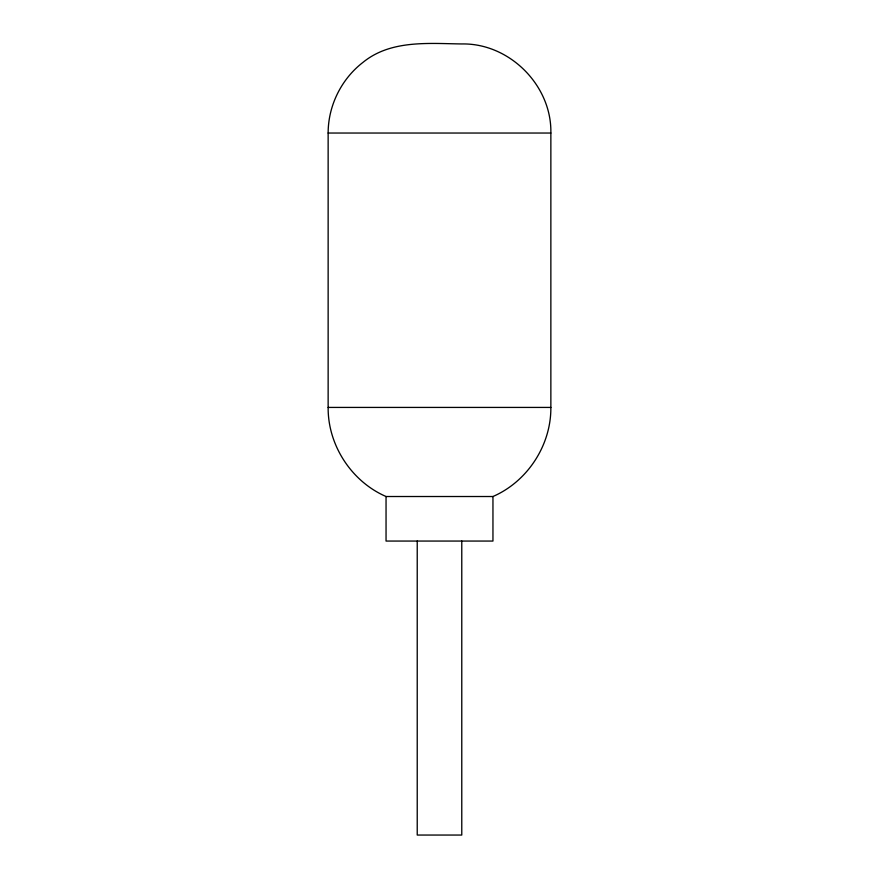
<?xml version="1.0" encoding="UTF-8"?>
<svg xmlns="http://www.w3.org/2000/svg" width="879" height="879" viewBox="0 0 879 879"><rect width="100%" height="100%" fill="white"/><g stroke="black" fill="none" stroke-linecap="round" stroke-linejoin="round"><path stroke-width="1.32" d="M550.858 407.427C551.188 445.137 527.543 481.505 492.954 496.514L386.046 496.514C351.457 481.505 327.812 445.137 328.142 407.427L328.142 133.037C328.153 105.733 341.338 79 362.994 62.365C390.705 39.698 428.523 43.511 461.772 43.95C509.391 42.95 551.858 85.417 550.858 133.037L550.858 407.427L328.142 407.427M328.142 133.037L550.858 133.037M492.954 496.514L492.954 541.057L386.046 541.057L386.046 496.514M461.772 541.057L461.772 835.05L417.228 835.05L417.228 541.057"/></g></svg>
